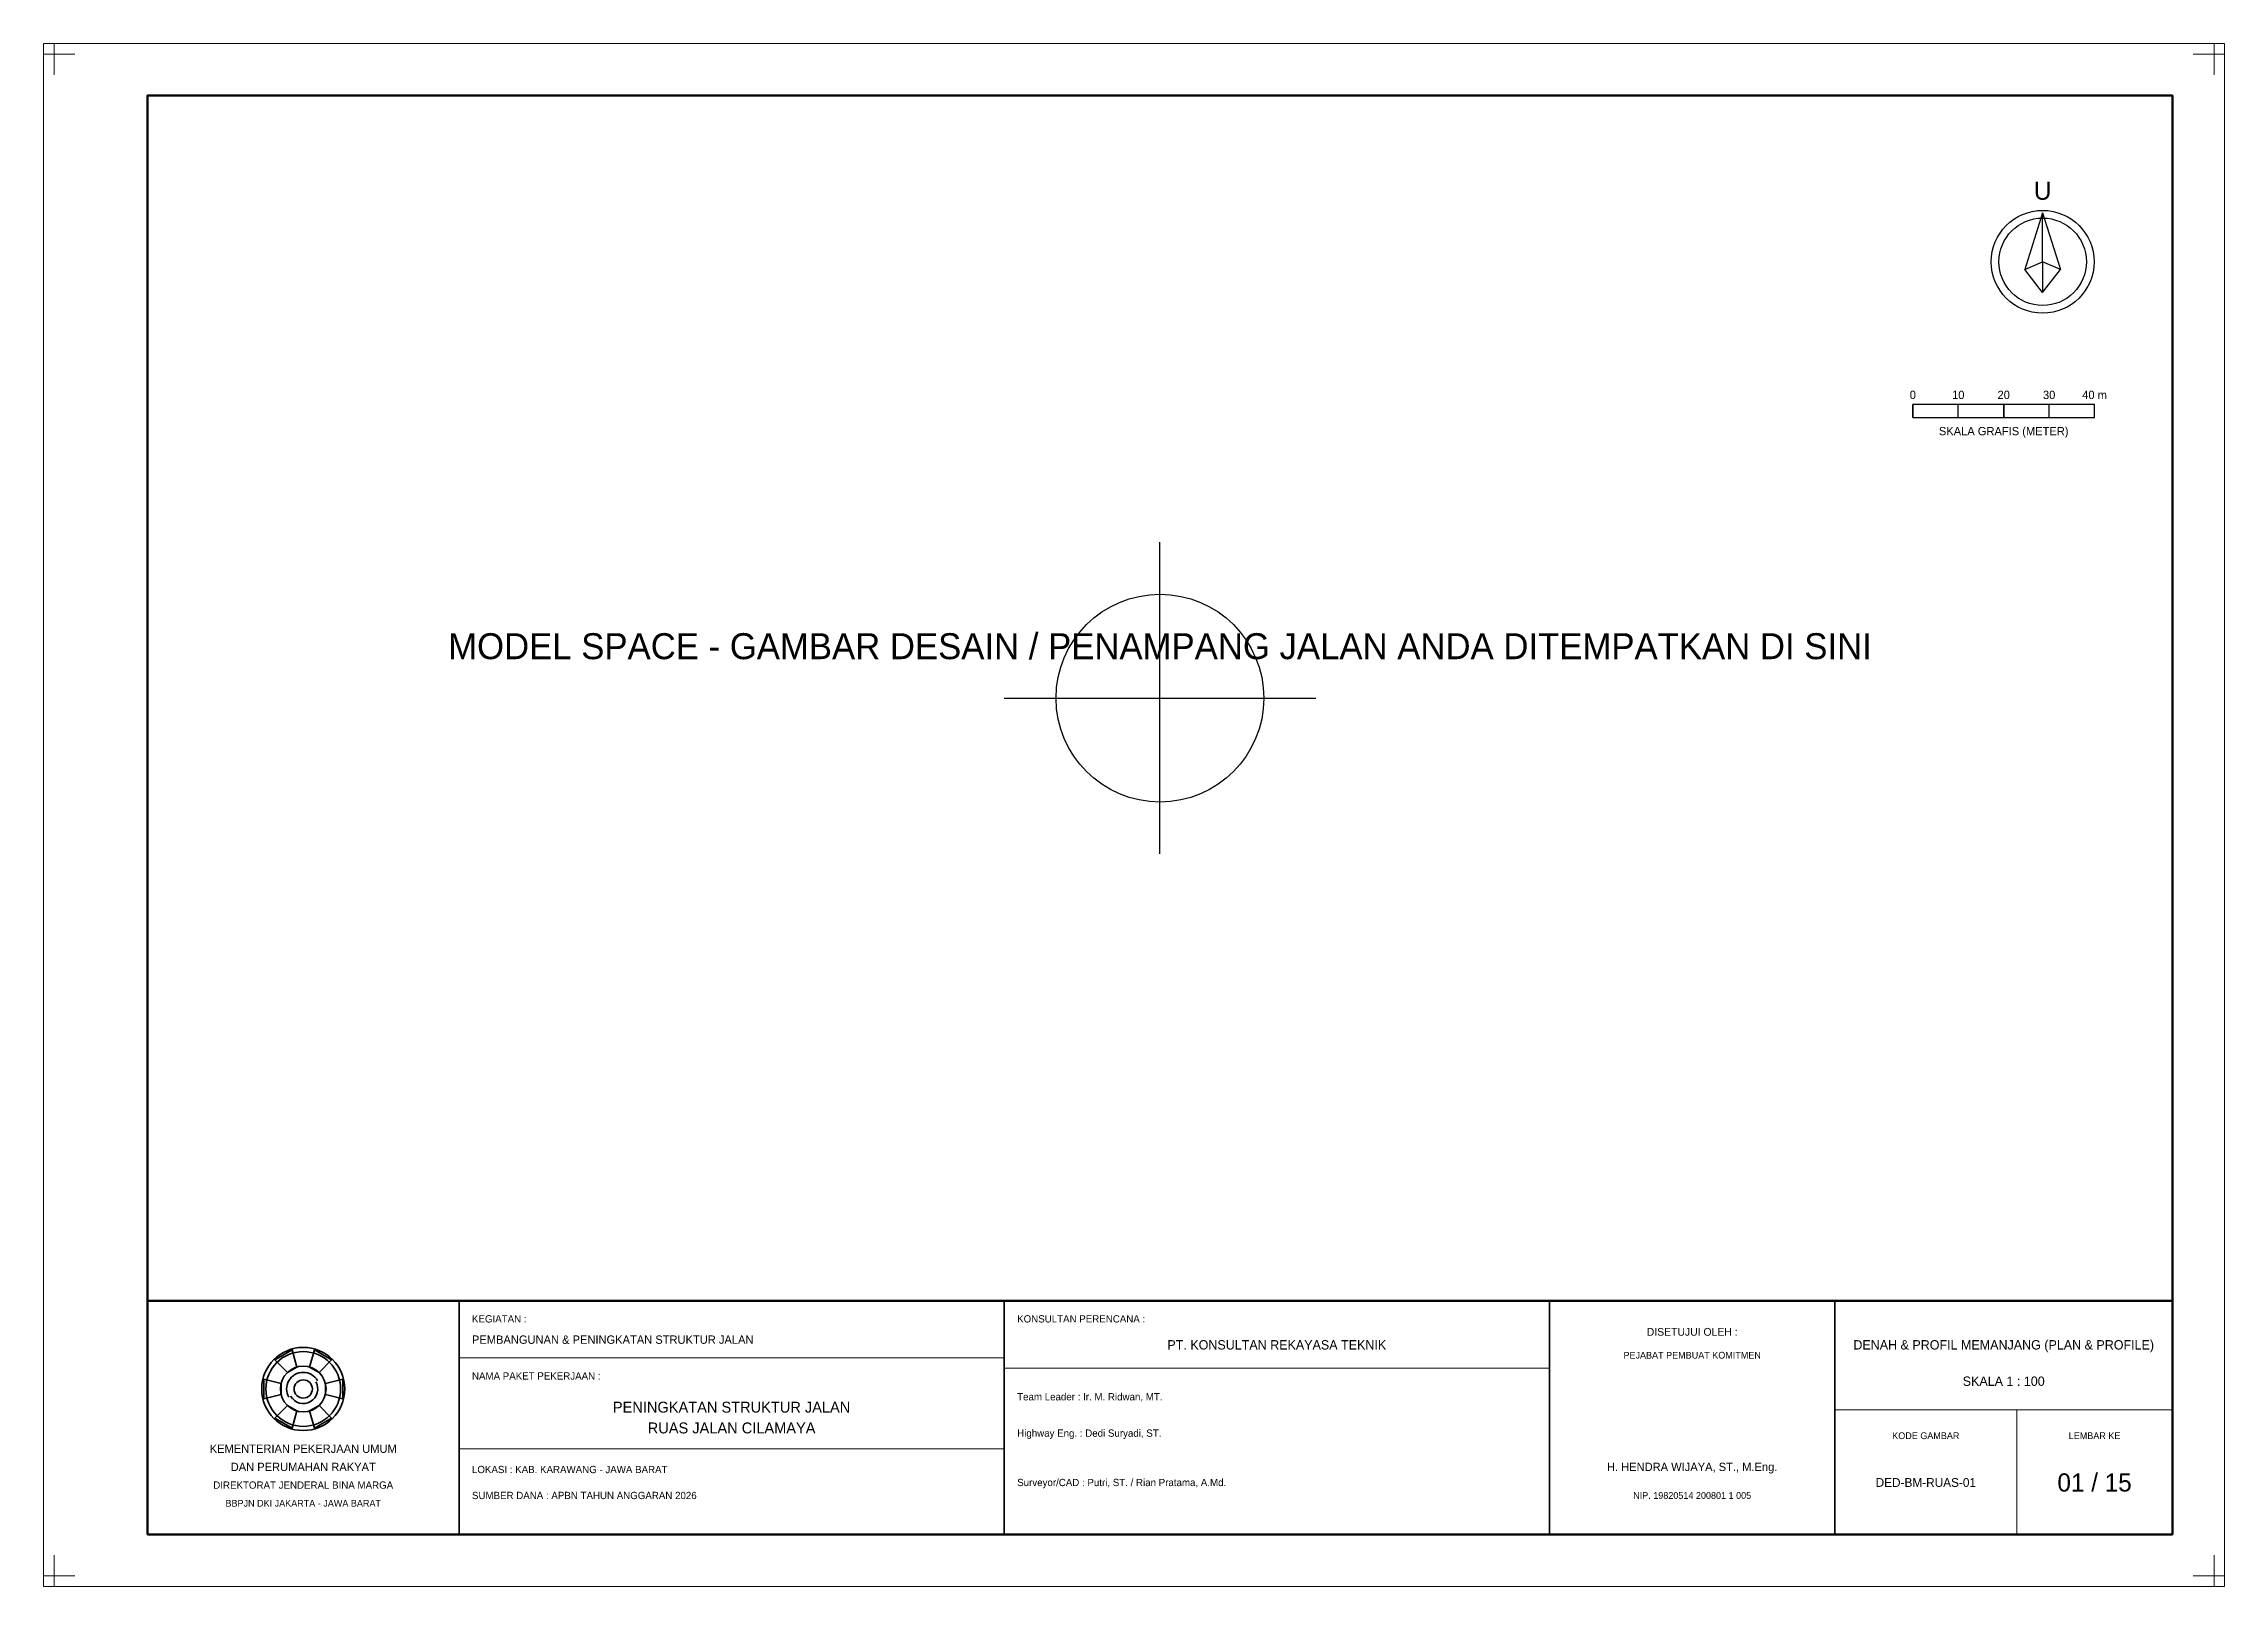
# Paper-space layout 'Layout_A3_Horizontal' of a CAD drawing. Header units: metres, sheet in millimetres. Extents: x 0 to 420, y 0 to 297.
# The model-space entities are those that its viewports show. They can reach past a viewport. Long polylines and large blocks are cut down to what shows.
import ezdxf
from ezdxf.enums import TextEntityAlignment as Align

# ---------------------------------------------------------------- set-up
doc = ezdxf.new("R2010")
doc.units = ezdxf.units.M
for name, color, linetype, lineweight in [('KOP_BORDER_LUAR', 8, 'Continuous', 18), ('KOP_BORDER_UTAMA', 7, 'Continuous', 70), ('KOP_GARIS_SUBTABEL', 8, 'Continuous', 18), ('KOP_GARIS_TABEL', 7, 'Continuous', 35), ('KOP_LOGO_PUPR', 2, 'Continuous', 35), ('KOP_SIMBOL_UTARA', 4, 'Continuous', 25), ('KOP_TEKS_DATA', 4, 'Continuous', 30), ('KOP_TEKS_INSTANSI', 2, 'Continuous', 35), ('KOP_TEKS_JUDUL', 2, 'Continuous', 50), ('KOP_TEKS_LABEL', 7, 'Continuous', 25), ('KOP_TEKS_NOMOR', 2, 'Continuous', 60)]:
    doc.layers.add(name, color=color, linetype=linetype, lineweight=lineweight)
doc.layers.add('KOP_VIEWPORT', color=4, linetype='Continuous', lineweight=18, plot=False)

msp = doc.modelspace()

# ---------------------------------------------------------------- linework, layer by layer
at = {"color": 1}
for p, q in [((0, -30), (0, 30)), ((-30, 0), (30, 0))]:
    msp.add_line(p, q, dxfattribs=at)
msp.add_circle((0, 0), 20, dxfattribs=at)

# ---------------------------------------------------------------- texts
at = {"color": 7}
msp.add_text('MODEL SPACE - GAMBAR DESAIN / PENAMPANG JALAN ANDA DITEMPATKAN DI SINI', height=5, dxfattribs=at).set_placement((0, 10), align=Align.MIDDLE_CENTER)

psp = doc.layouts.new('Layout_A3_Horizontal')

# ---------------------------------------------------------------- linework, layer by layer
at = {"layer": 'KOP_BORDER_LUAR', "color": 8}
for p, q in [((0, 295), (6, 295)), ((2, 297), (2, 291)), ((420, 295), (414, 295)), ((418, 297), (418, 291)), ((2, 0), (2, 6)), ((418, 0), (418, 6)), ((0, 2), (6, 2)), ((420, 2), (414, 2))]:
    psp.add_line(p, q, dxfattribs=at)
psp.add_lwpolyline([(0, 0), (420, 0), (420, 297), (0, 297), (0, 0)], close=True, dxfattribs=at)
at = {"layer": 'KOP_BORDER_UTAMA', "color": 7}
psp.add_line((20, 55), (410, 55), dxfattribs=at)
psp.add_lwpolyline([(20, 10), (410, 10), (410, 287), (20, 287), (20, 10)], close=True, dxfattribs=at)
at = {"layer": 'KOP_GARIS_SUBTABEL', "color": 8}
for p, q in [((80, 44), (185, 44)), ((80, 26.5), (185, 26.5))]:
    psp.add_line(p, q, dxfattribs=at)
at = {"layer": 'KOP_GARIS_SUBTABEL', "color": 7}
for p, q in [((185, 42), (290, 42)), ((345, 34), (410, 34)), ((380, 34), (380, 10))]:
    psp.add_line(p, q, dxfattribs=at)
at = {"layer": 'KOP_GARIS_TABEL', "color": 7}
for p, q in [((80, 10), (80, 55)), ((185, 10), (185, 55)), ((290, 10), (290, 55)), ((345, 10), (345, 55))]:
    psp.add_line(p, q, dxfattribs=at)
at = {"layer": 'KOP_LOGO_PUPR', "color": 2}
for points in [[(48.79, 42.23), (47.84, 45.54), (44.55, 43.64), (46.94, 41.17), (48.79, 42.23)], [(53.06, 41.17), (55.45, 43.64), (52.16, 45.54), (51.21, 42.23), (53.06, 41.17)], [(45.73, 39.06), (42.39, 39.9), (42.39, 36.1), (45.73, 36.94), (45.73, 39.06)], [(54.27, 36.94), (57.61, 36.1), (57.61, 39.9), (54.27, 39.06), (54.27, 36.94)], [(46.94, 34.83), (44.55, 32.36), (47.84, 30.46), (48.79, 33.77), (46.94, 34.83)], [(51.21, 33.77), (52.16, 30.46), (55.45, 32.36), (53.06, 34.83), (51.21, 33.77)]]:
    psp.add_lwpolyline(points, close=True, dxfattribs=at)
for radius in [8, 7.2, 1.76]:
    psp.add_circle((50, 38), radius, dxfattribs=at)
at = {"layer": 'KOP_LOGO_PUPR', "color": 5}
psp.add_circle((50, 38), 4.4, dxfattribs=at)
for radius, start, end in [(3.2, 30, 210), (2.8, 210, 390)]:
    psp.add_arc((50, 38), radius, start, end, dxfattribs=at)
at = {"layer": 'KOP_SIMBOL_UTARA', "color": 7}
for p, q in [((360, 225), (360, 227.5)), ((368.75, 225), (368.75, 227.5)), ((377.5, 225), (377.5, 227.5)), ((386.25, 225), (386.25, 227.5))]:
    psp.add_line(p, q, dxfattribs=at)
at = {"layer": 'KOP_SIMBOL_UTARA', "color": 1}
psp.add_lwpolyline([(385, 255), (385, 264.4), (381.54, 253.51), (385, 255)], close=True, dxfattribs=at)
at = {"layer": 'KOP_SIMBOL_UTARA', "color": 7}
for points in [[(385, 255), (385, 264.4), (388.46, 253.51), (385, 255)], [(360, 225), (395, 225), (395, 227.5), (360, 227.5), (360, 225)]]:
    psp.add_lwpolyline(points, close=True, dxfattribs=at)
at = {"layer": 'KOP_SIMBOL_UTARA', "color": 8}
for points in [[(385, 255), (385, 249.06), (381.54, 253.51), (385, 255)], [(385, 255), (385, 249.06), (388.46, 253.51), (385, 255)], [(360, 225), (368.75, 225), (368.75, 227.5), (360, 227.5), (360, 225)], [(377.5, 225), (386.25, 225), (386.25, 227.5), (377.5, 227.5), (377.5, 225)]]:
    psp.add_lwpolyline(points, close=True, dxfattribs=at)
at = {"layer": 'KOP_SIMBOL_UTARA', "color": 4}
psp.add_circle((385, 255), 9.9, dxfattribs=at)
at = {"layer": 'KOP_SIMBOL_UTARA', "color": 8}
psp.add_circle((385, 255), 8.42, dxfattribs=at)

# ---------------------------------------------------------------- texts
at = {"layer": 'KOP_SIMBOL_UTARA', "color": 1}
psp.add_text('U', height=3.5, dxfattribs=at).set_placement((385, 265.89), align=Align.BOTTOM_CENTER)
at = {"layer": 'KOP_SIMBOL_UTARA', "color": 7}
for s, p in [('0', (360, 228.1)), ('10', (368.75, 228.1)), ('20', (377.5, 228.1)), ('30', (386.25, 228.1)), ('40 m', (395, 228.1))]:
    psp.add_text(s, height=1.6, dxfattribs=at).set_placement(p, align=Align.BOTTOM_CENTER)
psp.add_text('SKALA GRAFIS (METER)', height=1.6, dxfattribs=at).set_placement((377.5, 223.2), align=Align.TOP_CENTER)
at = {"layer": 'KOP_TEKS_DATA', "color": 4}
psp.add_text('PEMBANGUNAN & PENINGKATAN STRUKTUR JALAN', height=1.6, dxfattribs=at).set_placement((82.5, 47.5), align=Align.MIDDLE_LEFT)
for s, height, p in [('PT. KONSULTAN REKAYASA TEKNIK', 1.8, (237.5, 46.5)), ('SKALA 1 : 100', 1.8, (377.5, 39.5)), ('H. HENDRA WIJAYA, ST., M.Eng.', 1.6, (317.5, 23)), ('DED-BM-RUAS-01', 1.7, (362.5, 20))]:
    psp.add_text(s, height=height, dxfattribs=at).set_placement(p, align=Align.MIDDLE_CENTER)
at = {"layer": 'KOP_TEKS_INSTANSI', "color": 2}
for s, p in [('KEMENTERIAN PEKERJAAN UMUM', (50, 26.5)), ('DAN PERUMAHAN RAKYAT', (50, 23))]:
    psp.add_text(s, height=1.6, dxfattribs=at).set_placement(p, align=Align.MIDDLE_CENTER)
at = {"layer": 'KOP_TEKS_JUDUL', "color": 2}
for s, height, p in [('DENAH & PROFIL MEMANJANG (PLAN & PROFILE)', 1.8, (377.5, 46.5)), ('PENINGKATAN STRUKTUR JALAN', 2.1, (132.5, 34.5)), ('RUAS JALAN CILAMAYA', 2.1, (132.5, 30.5))]:
    psp.add_text(s, height=height, dxfattribs=at).set_placement(p, align=Align.MIDDLE_CENTER)
at = {"layer": 'KOP_TEKS_LABEL', "color": 7}
for s, p in [('KEGIATAN :', (82.5, 51.5)), ('KONSULTAN PERENCANA :', (187.5, 51.5)), ('NAMA PAKET PEKERJAAN :', (82.5, 40.5)), ('Team Leader : Ir. M. Ridwan, MT.', (187.5, 36.5)), ('Highway Eng. : Dedi Suryadi, ST.', (187.5, 29.5)), ('LOKASI : KAB. KARAWANG - JAWA BARAT', (82.5, 22.5)), ('SUMBER DANA : APBN TAHUN ANGGARAN 2026', (82.5, 17.5)), ('Surveyor/CAD : Putri, ST. / Rian Pratama, A.Md.', (187.5, 20))]:
    psp.add_text(s, height=1.4, dxfattribs=at).set_placement(p, align=Align.MIDDLE_LEFT)
for s, height, p in [('DISETUJUI OLEH :', 1.5, (317.5, 49)), ('PEJABAT PEMBUAT KOMITMEN', 1.3, (317.5, 44.5)), ('KODE GAMBAR', 1.3, (362.5, 29)), ('LEMBAR KE', 1.3, (395, 29)), ('DIREKTORAT JENDERAL BINA MARGA', 1.4, (50, 19.5)), ('NIP. 19820514 200801 1 005', 1.3, (317.5, 17.5)), ('BBPJN DKI JAKARTA - JAWA BARAT', 1.3, (50, 16))]:
    psp.add_text(s, height=height, dxfattribs=at).set_placement(p, align=Align.MIDDLE_CENTER)
at = {"layer": 'KOP_TEKS_NOMOR', "color": 2}
psp.add_text('01 / 15', height=3.5, dxfattribs=at).set_placement((395, 20), align=Align.MIDDLE_CENTER)

# ---------------------------------------------------------------- viewports
at = {"layer": 'KOP_VIEWPORT'}
psp.add_viewport(center=(215, 171), size=(390, 232), view_center_point=(0, 0), view_height=232, dxfattribs=at)

doc.saveas('drawing.dxf')
